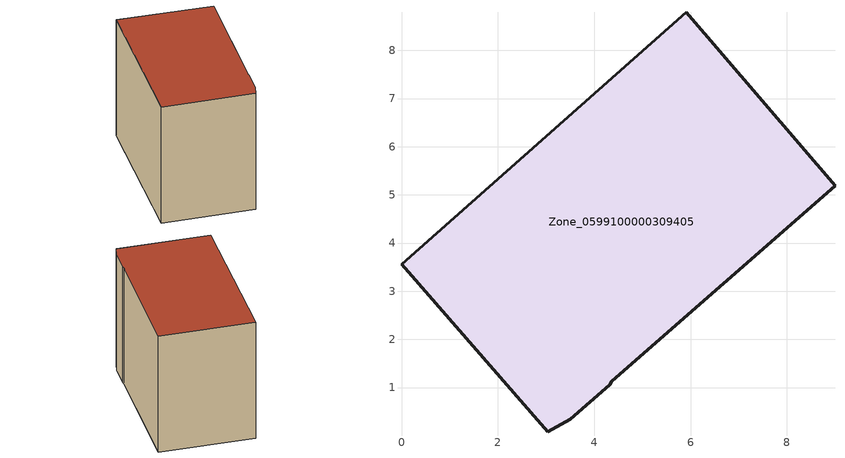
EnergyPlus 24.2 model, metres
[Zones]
Zone_0599100000309405
 floor ground (C_G): 3.5,0.34 3.04,0.08 0,3.56 5.91,8.79 9,5.19 4.36,1.13 4.32,1.06 z0
 wall outside (C_F): 5.91,8.79 0,3.56 3.04,0.08 3.5,0.34 4.32,1.06 4.36,1.13 9,5.19 5.91,8.79 z0:6.48
 roof outside (C_R): 3.5,0.34 4.32,1.06 4.36,1.13 9,5.19 5.91,8.79 0,3.56 3.04,0.08 z6.48
[BUILDING]
Pand.0599100000309405: North Axis=0; Terrain=City; Loads Convergence Tolerance Value=0.04; Temperature Convergence Tolerance Value=0.4; Solar Distribution=FullExterior; Maximum Number of Warmup Days=25; Minimum Number of Warmup Days=1
[Site:Location]
Rotterdam.The.Hague.AP_ZH_NLD Design_Conditions: Latitude=51.96; Longitude=4.45; Time Zone=1; Elevation=-4.5
[SITE:GROUNDTEMPERATURE:BUILDINGSURFACE]
18, 18, 18, 18, 18, 18, 18, 18, 18, 18, 18, 18
[MATERIAL] Thermal Absorptance=0.9; Solar Absorptance=0.7; Visible Absorptance=0.7
Name | Roughness | Thickness | Conductivity | Density | Specific Heat
G.TI.1946 | MediumSmooth | 0.15 | 1 | 540 | 1210
F.TI.1946 | Rough | 0.3 | 0.857143 | 1920 | 840
R.TI.1946 | MediumRough | 0.2 | 0.1 | 1500 | 1000
[CONSTRUCTION]
C_G: G.TI.1946
C_F: F.TI.1946
C_R: R.TI.1946
[ZONE]
Zone_0599100000309405: Type=1; Multiplier=1; Ceiling Height=Autocalculate; Volume=Autocalculate; Floor Area=autocalculate; Part of Total Floor Area=Yes
[ZONEINFILTRATION:DESIGNFLOWRATE]
Infil_Zone_0599100000309405: Zone or ZoneList or Space or SpaceList=Zone_0599100000309405; Schedule=AlwaysOn; Design Flow Rate Calculation Method=Flow/Area; Flow Rate per Floor Area=0.003; Constant Term Coefficient=1; Temperature Term Coefficient=0; Velocity Term Coefficient=0; Velocity Squared Term Coefficient=0
[HVACTEMPLATE:ZONE:IDEALLOADSAIRSYSTEM]
Zone_0599100000309405: Maximum Heating Supply Air Temperature=50; Minimum Cooling Supply Air Temperature=13; Maximum Heating Supply Air Humidity Ratio=0.0156; Minimum Cooling Supply Air Humidity Ratio=0.0077; Heating Limit=NoLimit; Cooling Limit=NoLimit; Dehumidification Control Type=ConstantSensibleHeatRatio; Cooling Sensible Heat Ratio=0.7; Dehumidification Setpoint=60; Humidification Control Type=None; Humidification Setpoint=30; Outdoor Air Method=None; Outdoor Air Flow Rate per Person=0.00944; Outdoor Air Flow Rate per Zone Floor Area=0; Outdoor Air Flow Rate per Zone=0; Demand Controlled Ventilation Type=None; Outdoor Air Economizer Type=NoEconomizer; Heat Recovery Type=None; Sensible Heat Recovery Effectiveness=0.7; Latent Heat Recovery Effectiveness=0.65
[ZONECONTROL:THERMOSTAT]
ThermostatControl_Zone_0599100000309405: Zone or ZoneList=Zone_0599100000309405; Control Type Schedule=DualSetpointControlType; Control 1=Thermostat_Zone_0599100000309405; Temperature Difference Between Cutout And Setpoint=0
[THERMOSTATSETPOINT:DUALSETPOINT]
Thermostat_Zone_0599100000309405: Heating Setpoint Temperature Schedule=HeatingSetpoint_Zone_0599100000309405; Cooling Setpoint Temperature Schedule=CoolingSetpoint_Zone_0599100000309405
[SCHEDULE:COMPACT]
HeatingSetpoint_Zone_0599100000309405: Through: 12/31, For: AllDays, Until: 24:00, 21
CoolingSetpoint_Zone_0599100000309405: Through: 12/31, For: AllDays, Until: 24:00, 24
DualSetpointControlType: Through: 12/31, For: AllDays, Until: 24:00, 4
AlwaysOn: Through: 12/31, For: AllDays, Until: 24:00, 1
